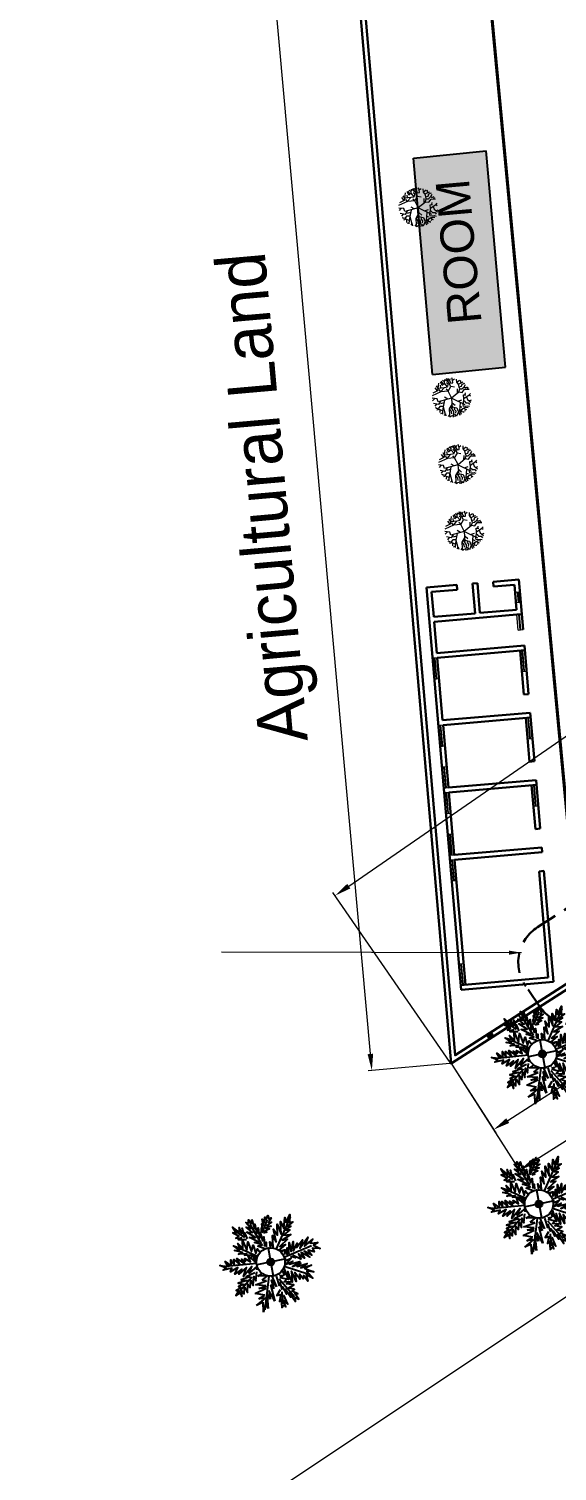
# Model space of a CAD drawing. Header units: millimetres. Extents: x 1898 to 3725, y 783 to 1532.
# Drawn here: x 2012 to 2037.3, y 1233.1 to 1302.1 of the extents above; entities that cross this region are included whole.
import ezdxf
from ezdxf.enums import TextEntityAlignment as Align

# ---------------------------------------------------------------- set-up
doc = ezdxf.new("R2010")
doc.units = ezdxf.units.MM
doc.linetypes.add('DASHED', pattern=[0.75, 0.5, -0.25])
doc.linetypes.add('DASHED2', pattern=[0.375, 0.25, -0.125])
doc.layers.get('0').update_dxf_attribs({"lineweight": 20})
doc.layers.get('Defpoints').update_dxf_attribs({"lineweight": 15})
for name, color, linetype, lineweight in [('COL HATCH', 253, 'Continuous', 13), ('Column', 251, 'Continuous', 30), ('DIM', 6, 'Continuous', 18), ('Hatch', 43, 'Continuous', 13), ('OFFSET', 170, 'Continuous', 20), ('Property Line', 1, 'Continuous', 30), ('RD', 7, 'Continuous', 18), ('TEXT', 7, 'Continuous', 15), ('TR', 92, 'Continuous', 13), ('Wall', 7, 'Continuous', 30), ('Window', 150, 'Continuous', 15)]:
    doc.layers.add(name, color=color, linetype=linetype, lineweight=lineweight)
doc.layers.add('PLANTS', color=82, linetype='Continuous')
doc.layers.add('RM', color=7, linetype='Continuous')
doc.styles.get("Standard").update_dxf_attribs({"font": 'arial.ttf', "height": 0.2})
doc.styles.add('STYLE9', font='GOTHIC.TTF')
doc.styles.add('Tabrej', font='arial.ttf')
doc.dimstyles.new('Current Dim style', dxfattribs={"dimscale": 0.3, "dimtxt": 0.2, "dimasz": 2, "dimexe": 0.18, "dimexo": 1, "dimgap": 0.09, "dimtad": 0, "dimzin": 0, "dimdsep": 46, "dimtxsty": 'Standard', "dimcen": 0.09, "dimclrd": 256, "dimclre": 256, "dimclrt": 7, "dimadec": 0, "dimazin": 0, "dimtfac": 1, "dimtofl": 0, "dimtmove": 2, "dimatfit": 3, "dimfxl": 0, "dimtolj": 1, "dimtzin": 0, "dimlwd": -1, "dimlwe": -1, "dimarcsym": 0})
doc.dimstyles.new('Tabrej', dxfattribs={"dimtxt": 4, "dimasz": 0.45, "dimexe": 0.18, "dimexo": 0.0625, "dimgap": 0.09, "dimtad": 0, "dimdec": 3, "dimzin": 0, "dimdsep": 46, "dimtxsty": 'Tabrej', "dimcen": 0, "dimclrd": 256, "dimclre": 256, "dimclrt": 7, "dimaunit": 1, "dimadec": 3, "dimazin": 0, "dimtfac": 1, "dimtdec": 3, "dimtofl": 0, "dimtmove": 0, "dimatfit": 3, "dimfxl": 0, "dimtolj": 1, "dimtzin": 0, "dimlwd": -1, "dimlwe": -1, "dimarcsym": 0})

# ---------------------------------------------------------------- blocks, each defined once
blk = doc.blocks.new('TREE')
at = {"linetype": 'Continuous'}
h = blk.add_hatch(color=256, dxfattribs=at)
h.paths.add_polyline_path([(0.58, -1.88), (0, 0), (-1.9, -0.52, 0.424022)])
h.paths.add_polyline_path([(-0.58, 1.88, 0.328498), (-1.97, 0, 0.067064), (-1.9, -0.52), (0, 0)])
h.paths.add_polyline_path([(-0.58, 1.88), (0, 0), (1.9, 0.52, 0.424022)])
blk.add_hatch(color=256).paths.add_polyline_path([(1.97, 0, 0.067064), (1.9, 0.52), (0, 0), (0.58, -1.88, 0.328498)])
blk.add_line((-2.35, 7.57), (2.35, -7.57), dxfattribs=at)
blk.add_lwpolyline([(-7.65, -2.1), (7.65, 2.1)], dxfattribs=at)
blk.add_circle((0, 0), 1.97, dxfattribs=at)
at = {"layer": 'PLANTS', "linetype": 'ByBlock'}
for p, q in [((-3.6, 7.63), (-11.22, 21.86)), ((1.69, 7.75), (4.63, 21.16)), ((-7.52, 2.5), (-25.98, 8.63)), ((8.86, 5.52), (17.87, 15.03)), ((15.96, 7.75), (22.66, 8.84)), ((5.99, 5.2), (6.39, 5.6)), ((6.39, 5.6), (6.11, 5.06)), ((7.49, 2.61), (7.91, 2.84)), ((7.83, 1.27), (13.45, 4.41)), ((13.45, 4.41), (9.83, 1.06)), ((9.83, 1.06), (14.73, 3.11)), ((12.63, 1.05), (21.55, 4.25)), ((14.73, 3.11), (12.63, 1.05)), ((21.55, 4.25), (15.88, 0.34)), ((15.88, 0.34), (20.6, 1.57)), ((20.6, 1.57), (17.46, -0.62)), ((17.46, -0.62), (25.93, 0.99)), ((25.93, 0.99), (22.47, -0.6)), ((-15.78, -6.29), (-23.18, -3.92)), ((-9.72, -5.98), (-19.78, -13.33)), ((-2.45, -7.54), (-5.7, -17.57)), ((1.51, -7.78), (5.13, -26.4)), ((8.58, -6.38), (6.77, -4.13)), ((10.56, -3.87), (7.85, -1.09)), ((7.85, -1.09), (8.58, -6.38)), ((7.92, -0.24), (26.9, -0.82)), ((10.64, -1.4), (10.56, -3.87)), ((13.49, -7.36), (10.64, -1.4)), ((15.23, -5.17), (13.44, -1.41)), ((13.44, -1.41), (13.49, -7.36)), ((18.24, -7.08), (14.7, -1.26)), ((14.7, -1.26), (15.23, -5.17)), ((18.76, -1.63), (18.24, -7.08)), ((21.05, -4.8), (18.76, -1.63)), ((24.8, -5.67), (20.26, -1.15)), ((20.26, -1.15), (21.05, -4.8)), ((22.47, -0.6), (28.26, -1.43)), ((28.26, -1.43), (22.75, -2.18)), ((22.75, -2.18), (24.8, -5.67)), ((-12.25, -15.65), (-15.06, -20.59)), ((9.36, -9.67), (18.72, -16.39))]:
    blk.add_line(p, q, dxfattribs=at)
for points in [[(-4.86, 7.48), (-7.46, 7.35), (-5.02, 8.74), (-8.79, 8.42), (-5.6, 9.6), (-11.78, 9.24), (-6.95, 10.73), (-12.46, 11.39), (-7.35, 12.04), (-11.81, 13.72), (-9.34, 13.64), (-13.85, 16.49), (-9.13, 15.43), (-15.78, 19.37), (-10.52, 17.87), (-14.89, 22.17), (-12.53, 20.94), (-13.19, 25.16), (-11.48, 22.85), (-10.06, 26.69), (-9.77, 22.46), (-7.83, 23.64), (-8.46, 20.2), (-5.84, 22.4), (-7.79, 18.05), (-4.69, 21.41), (-6.87, 16.37), (-3.88, 18.57), (-5.95, 15.06), (-3.02, 16.5), (-4.75, 12.17), (-3.59, 13.46), (-4.09, 10.6)], [(-1.29, 7.82), (-3.23, 11.18), (0.57, 8.41), (-1.6, 12.22), (0.2, 10.54), (-1.73, 16.08), (1.39, 12.29), (-0.81, 16.68), (1.2, 14.87), (-1.05, 20.27), (1.68, 16.91), (-0.41, 22.82), (1.81, 19.25), (3.24, 24.49), (3.18, 20.56), (6.91, 24.17), (5.33, 20.35), (8.74, 21.55), (5.75, 18.82), (7.77, 18.93), (5.35, 16.6), (8.06, 16.99), (4.59, 13.99), (9.55, 15.18), (4.11, 11.95), (10.1, 12.97), (4.41, 10.01), (8.76, 10.72), (3.17, 8.02), (6.34, 8.38), (3.99, 6.85)], [(7.52, 3.79), (12.67, 5.93), (10.93, 6.02), (14.58, 7.54), (13.13, 7.82), (17.13, 10.44), (14.35, 9.51), (18.54, 12.88), (16.08, 12.07), (20.7, 15.84), (18.5, 15.29), (19.26, 17.53), (16.22, 14.93), (16.24, 16.64), (15.16, 13.39), (14.06, 14.62), (13.37, 11.31), (11.54, 13.94), (11.38, 9.89), (10.21, 11.84), (10.25, 8.54), (8.78, 9.77), (8.23, 6.15), (6.92, 7.52), (7.46, 5.68)], [(-7.89, -0.83), (-11.19, -1.57), (-8.32, 0.58), (-14.89, -0.46), (-11.4, 1.95), (-18.37, -0.07), (-15.28, 2.4), (-21.34, 1.57), (-16.06, 4.28), (-22.96, 3.33), (-19.26, 5.6), (-25.4, 5.48), (-22.7, 6.6), (-27.41, 8.18), (-22.85, 8.38), (-23.4, 10.22), (-20.76, 7.41), (-20.99, 9.38), (-18.71, 6.57), (-18.82, 8.96), (-15.59, 5.81), (-16.24, 9.67), (-12.79, 5.28), (-13.54, 8.14), (-9.11, 4.23), (-10.42, 7.37), (-6.93, 3.85)], [(-2.35, 7.57), (-2.53, 8.08), (-2, 7.67)], [(14.92, 6.72), (18.25, 5.09), (17.51, 7.21), (21.45, 6.79), (20.08, 7.77), (24.65, 8.49), (23.34, 9.5), (24.21, 10.6), (20.7, 9.13), (22.61, 11.62), (17.73, 9)], [(-6.54, 4.48), (-7.38, 6.8), (-5.97, 5.22)], [(-16.04, -6.55), (-18.57, -6.86), (-17.88, -6.21), (-20.79, -6.83), (-19.91, -5.94), (-23.37, -7.02), (-21.39, -5.38), (-24.6, -5.47), (-23.24, -4.68), (-25.6, -3.96), (-23.52, -3.1), (-24.49, -2.03), (-21.74, -3.32), (-22.08, -1.61), (-20.09, -4.1), (-20.01, -1.64), (-18.54, -4.64), (-18.41, -2.3), (-16.57, -4.92), (-16.34, -3.72), (-15.63, -5.42)], [(-7.05, -3.9), (-8.15, -7.98), (-9.09, -5.71), (-10.09, -10.04), (-10.38, -7.58), (-12.49, -12.95), (-12.88, -9.72), (-15.45, -14.7), (-15.51, -11.56), (-18.03, -15.41), (-17.63, -12.66), (-20.68, -15.77), (-20.7, -14.31), (-22.35, -14.41), (-19.96, -12.9), (-22.5, -12.63), (-17.73, -10.64), (-20.14, -10.69), (-15.16, -9.2), (-18.42, -8.64), (-12.72, -7.45), (-15.89, -7.44), (-11.38, -5.71), (-13.72, -5.06), (-8.62, -4.19), (-10.72, -3.59), (-8.07, -3.22)], [(-2.17, -7.63), (-1.89, -10.97), (-2.72, -10.21), (-2.44, -14.96), (-3.36, -13.64), (-2.76, -18.26), (-3.89, -16.08), (-4.55, -20.7), (-4.99, -17.86), (-7.01, -21.51), (-6.19, -17.63), (-8.56, -19.2), (-6.09, -16.11), (-10.53, -16.78), (-5.32, -13.87), (-10.13, -13.67), (-4.93, -11.28), (-8.42, -10.52), (-3.96, -8.66), (-6.63, -8.08), (-4.65, -6.42)], [(-7.65, -2.1), (-7.78, -2.14), (-7.66, -2.05)], [(3.03, -7.32), (7.29, -11.42), (3.47, -10.21), (9.44, -14.28), (4.36, -13.23), (8.37, -17.02), (5.35, -15.62), (8.54, -19.38), (4.77, -17.93), (7.52, -21.87), (5.4, -21.2), (7.02, -25.98), (5.78, -24.43), (4.52, -28.13), (4.63, -23.44), (2, -25.27), (4.14, -21.73), (0.75, -22.26), (3.53, -19.92), (0.52, -20.65), (3.22, -16.87), (-0.21, -18.89), (2.65, -14.09), (-0.01, -16.38), (0.89, -13.94), (-0.55, -14.54), (0.89, -11.28), (-2.36, -12.86), (0.79, -8.38), (-2.05, -9.71), (-0.94, -7.87)], [(-1.25, -7.83), (-1.25, -7.9), (-1.35, -7.81)], [(4.17, -6.74), (4.76, -7.46), (3.68, -7.02)], [(6.74, -8.33), (9.47, -12.94), (9.32, -10.8), (11.43, -15.52), (11.55, -12.08), (13.37, -17), (13.85, -13.55), (15.31, -16.7), (15.79, -15.18), (17.63, -17.66), (17.6, -16.34), (20.41, -17.6), (18.64, -15.32), (20.66, -14.33), (17.42, -14.5), (19.04, -13.09), (15.37, -13.29), (18.13, -11.25), (13.44, -11.66), (15.19, -10.04), (11.2, -10.01), (13.96, -8.49), (8.82, -8.72), (11.26, -7.33), (6.14, -7.25)], [(-11.65, -14.08), (-14.85, -15.78), (-12.96, -15.73), (-17.29, -17.53), (-14.17, -17.41), (-17.51, -19.32), (-14.98, -19), (-17.48, -22.92), (-14.18, -20.59), (-14.28, -22.47), (-12.94, -18.96), (-11.4, -20.53), (-11.91, -17.36), (-10.78, -19.17), (-11.2, -14.63)]]:
    blk.add_lwpolyline(points, dxfattribs=at)
blk.add_circle((0, 0), 7.93, dxfattribs=at)
blk = doc.blocks.new('*D86')
at = {"layer": 'Defpoints', "color": 0, "lineweight": 15, "ltscale": 0.05, "transparency": 16777216}
for p in [(2018.622, 1403.715), (2032.207, 1252.637), (2028.426, 1252.297)]:
    blk.add_point(p, dxfattribs=at)
at = {"layer": 'DIM', "ltscale": 0.05, "transparency": 16777216}
for p, q in [((2018.559, 1403.71), (2014.661, 1403.359)), ((2014.912, 1402.578), (2021.404, 1330.379)), ((2028.354, 1253.094), (2021.861, 1325.293)), ((2032.145, 1252.632), (2028.246, 1252.281))]:
    blk.add_line(p, q, dxfattribs=at)
at = {"layer": 'DIM', "lineweight": 15, "ltscale": 0.05, "transparency": 16777216}
for points in [[(2015.044, 1402.59), (2014.779, 1402.567), (2014.84, 1403.375)], [(2028.487, 1253.106), (2028.221, 1253.082), (2028.426, 1252.297)]]:
    blk.add_solid(points, dxfattribs=at)
at = {"layer": 'DIM', "color": 7, "ltscale": 0.05, "transparency": 16777216, "char_height": 1, "attachment_point": 5, "rotation": 275.13847, "style": 'Tabrej'}
for s, insert in [('\\A1;[497\'-8"]', (2020.905, 1327.771)), ('\\A1;151.688', (2022.231, 1327.89))]:
    blk.add_mtext(s, dxfattribs=dict(at, insert=insert))
blk = doc.blocks.new('*D92')
at = {"layer": 'Defpoints', "color": 0, "lineweight": 15, "ltscale": 0.05, "transparency": 16777216}
for p in [(2137.42, 1320.055), (2032.207, 1252.637), (2035.481, 1247.529)]:
    blk.add_point(p, dxfattribs=at)
at = {"layer": 'DIM', "ltscale": 0.05, "transparency": 16777216}
for p, q in [((2137.454, 1320.003), (2140.791, 1314.795)), ((2140.02, 1314.515), (2090.197, 1282.59)), ((2036.154, 1247.961), (2085.978, 1279.886)), ((2032.241, 1252.585), (2035.578, 1247.377))]:
    blk.add_line(p, q, dxfattribs=at)
at = {"layer": 'DIM', "lineweight": 15, "ltscale": 0.05, "transparency": 16777216}
for points in [[(2139.948, 1314.628), (2140.092, 1314.403), (2140.694, 1314.947)], [(2036.082, 1248.073), (2036.226, 1247.848), (2035.481, 1247.529)]]:
    blk.add_solid(points, dxfattribs=at)
at = {"layer": 'DIM', "color": 7, "ltscale": 0.05, "transparency": 16777216, "char_height": 1, "attachment_point": 5, "rotation": 32.65079, "style": 'Tabrej'}
for s, insert in [('\\A1;124.960', (2087.763, 1281.744)), ("\\A1;[410']", (2088.481, 1280.623))]:
    blk.add_mtext(s, dxfattribs=dict(at, insert=insert))
blk = doc.blocks.new('q')
at = {"layer": 'Wall'}
for p, q in [((-16.91, 4.43), (-19.31, 4.43)), ((-19.31, 3.205), (-19.31, 4.43)), ((-17.88, 4.2), (-19.08, 4.2)), ((-19.08, 3.205), (-19.08, 4.2)), ((-17.88, 2.445), (-17.88, 4.2)), ((-17.65, 4.2), (-17.65, 4.43)), ((-17.65, 0.23), (-17.65, 4.2)), ((-13.82, 4.43), (-16.15, 4.43)), ((-16.15, 0.23), (-16.15, 4.43)), ((-15.92, 0.23), (-15.92, 4.43)), ((-13.82, 4.2), (-15.92, 4.2)), ((-13.82, 4.2), (-13.82, 4.43)), ((-10.59, 4.43), (-12.92, 4.43)), ((-12.92, 0.23), (-12.92, 4.43)), ((-12.69, 0.23), (-12.69, 4.43)), ((-10.59, 4.2), (-12.69, 4.2)), ((-10.59, 4.2), (-10.59, 4.43)), ((-7.36, 4.43), (-9.69, 4.43)), ((-9.69, 0.23), (-9.69, 4.43)), ((-9.46, 0.23), (-9.46, 4.43)), ((-7.36, 4.2), (-9.46, 4.2)), ((-7.36, 4.2), (-7.36, 4.43)), ((-6.46, 0.23), (-6.46, 4.43)), ((-6.46, 4.43), (-6.23, 4.43)), ((-6.23, 0.23), (-6.23, 4.43)), ((0, 4.43), (-5.33, 4.43)), ((-5.33, 4.2), (-5.33, 4.43)), ((-0.23, 4.2), (-5.33, 4.2)), ((-0.23, 0), (-0.23, 4.2)), ((0, 0), (0, 4.43)), ((-19.31, 3.205), (-19.08, 3.205)), ((-17.88, 2.445), (-19.31, 2.445)), ((-19.31, 2.215), (-19.31, 2.445)), ((-17.88, 2.215), (-19.31, 2.215)), ((-17.88, 0.23), (-17.88, 2.215)), ((-19.31, 0), (-19.31, 1.455)), ((-19.08, 1.455), (-19.31, 1.455)), ((-19.08, 0.23), (-19.08, 1.455)), ((-19.31, 0), (0, 0)), ((-19.08, 0.23), (-17.88, 0.23)), ((-17.65, 0.23), (-16.15, 0.23)), ((-15.92, 0.23), (-12.92, 0.23)), ((-12.69, 0.23), (-9.69, 0.23)), ((-9.46, 0.23), (-6.46, 0.23)), ((-6.23, 0.23), (-0.23, 0.23))]:
    blk.add_line(p, q, dxfattribs=at)
at = {"layer": 'Window', "lineweight": 5}
for p, q in [((-18.73, 4.2), (-18.73, 4.43)), ((-18.73, 4.347), (-18.23, 4.347)), ((-18.73, 4.307), (-18.23, 4.307)), ((-18.23, 4.2), (-18.23, 4.43)), ((-17.65, 4.315), (-16.91, 4.315)), ((-17.65, 4.283), (-16.91, 4.283)), ((-16.91, 4.2), (-17.65, 4.2)), ((-16.91, 4.2), (-16.91, 4.43)), ((-15.92, 4.43), (-15.92, 4.2)), ((-15.92, 4.315), (-14.92, 4.315)), ((-15.92, 4.291), (-14.92, 4.291)), ((-14.92, 4.2), (-14.92, 4.43)), ((-12.69, 4.43), (-12.69, 4.2)), ((-12.69, 4.315), (-11.69, 4.315)), ((-12.69, 4.291), (-11.69, 4.291)), ((-11.69, 4.2), (-11.69, 4.43)), ((-9.46, 4.43), (-9.46, 4.2)), ((-9.46, 4.315), (-8.46, 4.315)), ((-9.46, 4.291), (-8.46, 4.291)), ((-8.46, 4.2), (-8.46, 4.43)), ((-15.92, 0.23), (-15.92, 0)), ((-15.92, 0.115), (-14.92, 0.115)), ((-15.92, 0.091), (-14.92, 0.091)), ((-14.92, 0), (-14.92, 0.23)), ((-12.69, 0.23), (-12.69, 0)), ((-12.69, 0.115), (-11.69, 0.115)), ((-12.69, 0.091), (-11.69, 0.091)), ((-11.69, 0), (-11.69, 0.23)), ((-10.69, 0.23), (-10.69, 0)), ((-10.69, 0.115), (-9.69, 0.115)), ((-10.69, 0.091), (-9.69, 0.091)), ((-9.69, 0), (-9.69, 0.23)), ((-9.46, 0.23), (-9.46, 0)), ((-9.46, 0.115), (-8.46, 0.115)), ((-9.46, 0.091), (-8.46, 0.091)), ((-8.46, 0), (-8.46, 0.23)), ((-7.46, 0.23), (-7.46, 0)), ((-7.46, 0.115), (-6.46, 0.115)), ((-7.46, 0.091), (-6.46, 0.091)), ((-6.46, 0), (-6.46, 0.23)), ((-6.23, 0.23), (-6.23, 0)), ((-6.23, 0.115), (-5.23, 0.115)), ((-6.23, 0.091), (-5.23, 0.091)), ((-5.23, 0), (-5.23, 0.23)), ((-1.23, 0.23), (-1.23, 0)), ((-1.23, 0.115), (-0.23, 0.115)), ((-1.23, 0.091), (-0.23, 0.091)), ((-0.23, 0), (-0.23, 0.23))]:
    blk.add_line(p, q, dxfattribs=at)
blk = doc.blocks.new('SHRUB4')
for p, q in [((-0.0382, 0.0672), (-0.0631, 0.0702)), ((-0.0382, 0.0672), (-0.0402, 0.0855)), ((-0.03, 0.0748), (-0.0382, 0.0672)), ((-0.03, 0.0748), (-0.0135, 0.0939)), ((-0.03, 0.0748), (-0.0294, 0.0885)), ((-0.0039, 0.0618), (-0.03, 0.0748)), ((-0.0167, 0.0702), (-0.0122, 0.081)), ((-0.0058, 0.0756), (-0.0039, 0.0939)), ((0.0088, 0.0779), (-0.0058, 0.0756)), ((0.003, 0.0779), (0.0018, 0.0947)), ((0.0132, 0.0847), (0.0088, 0.0939)), ((0.0094, 0.0779), (0.0203, 0.0924)), ((0.0119, 0.0557), (0.0094, 0.0779)), ((0.0215, 0.0642), (0.0177, 0.0748)), ((0.0272, 0.071), (0.0221, 0.0909)), ((0.0266, 0.0489), (0.0292, 0.0917)), ((0.0368, 0.0764), (0.0355, 0.0885)), ((0.0361, 0.0756), (0.0457, 0.0817)), ((0.0361, 0.0627), (0.0361, 0.0756)), ((0.0431, 0.058), (0.0501, 0.0695)), ((0.0495, 0.0702), (0.0527, 0.0802)), ((0.0501, 0.0695), (0.0609, 0.0702)), ((-0.0834, -0.0068), (-0.0917, 0.0038)), ((-0.0784, 0.016), (-0.0905, 0.0123)), ((-0.0713, 0.0092), (-0.0879, 0.026)), ((-0.072, 0.0435), (-0.0847, 0.0397)), ((-0.0612, 0.0359), (-0.0796, 0.0512)), ((-0.0275, 0.0542), (-0.0733, 0.0618)), ((-0.0542, 0.0168), (-0.0713, 0.0092)), ((-0.0656, 0.0214), (-0.0612, 0.0359)), ((-0.0021, 0.0008), (-0.0656, 0.0213)), ((-0.0453, 0.0023), (-0.0612, 0.0068)), ((-0.0357, 0.0107), (-0.058, -0.0122)), ((-0.0281, 0.0557), (-0.0288, 0.0672)), ((-0.0281, 0.055), (-0.0039, 0.0618)), ((0.003, 0.0375), (-0.0275, 0.0542)), ((-0.0199, 0.0068), (-0.0275, 0.0222)), ((-0.0021, 0.0008), (-0.0256, -0.0412)), ((-0.0027, 0.0627), (0.0119, 0.0557)), ((-0.0014, 0), (0.0341, -0.06)), ((-0.0008, 0.0021), (0.003, 0.0375)), ((-0.0008, 0.0021), (0.0431, 0.0061)), ((0.003, 0.0382), (0.0005, 0.0497)), ((0.003, 0.0375), (0.0266, 0.0489)), ((0.0132, 0.0565), (0.0215, 0.0642)), ((0.0266, 0.0497), (0.0393, 0.0375)), ((0.0279, 0.0657), (0.0431, 0.058)), ((0.0349, 0.0053), (0.0463, 0.0214)), ((0.0431, 0.0061), (0.0546, 0.0153)), ((0.0431, 0.0061), (0.0552, -0.0045)), ((0.0546, 0.0153), (0.0571, 0.0245)), ((0.0546, 0.0153), (0.0628, 0.01)), ((0.0552, -0.0045), (0.073, 0.0015)), ((0.0571, 0.0245), (0.0622, 0.0382)), ((0.0571, 0.0252), (0.0685, 0.0214)), ((0.0609, 0.0497), (0.0685, 0.0627)), ((0.0622, 0.039), (0.0609, 0.0497)), ((0.0616, 0.0504), (0.0781, 0.0512)), ((0.0622, 0.0382), (0.0768, 0.0367)), ((0.0628, 0.01), (0.0781, 0.013)), ((0.0685, 0.0214), (0.0774, 0.0283)), ((0.073, 0.0015), (0.0914, -0.0099)), ((0.0768, 0.0367), (0.0806, 0.0466)), ((0.0768, 0.0367), (0.0864, 0.0343)), ((0.0774, 0.0283), (0.0902, 0.0252)), ((0.0781, 0.013), (0.0895, 0.0176)), ((0.0781, 0.013), (0.08, 0.0053)), ((0.08, 0.0053), (0.0921, 0.0031)), ((-0.0802, -0.013), (-0.0923, -0.0092)), ((-0.0879, -0.0015), (-0.091, -0.003)), ((-0.0784, -0.0137), (-0.0873, -0.0259)), ((-0.0784, -0.0343), (-0.0873, -0.0328)), ((-0.0701, -0.0022), (-0.0834, -0.0068)), ((-0.0713, -0.0252), (-0.0809, -0.0389)), ((-0.0707, -0.0259), (-0.0802, -0.013)), ((-0.0695, -0.0465), (-0.0777, -0.0489)), ((-0.0681, -0.0465), (-0.0713, -0.0557)), ((-0.0586, -0.0114), (-0.0707, -0.0259)), ((-0.058, -0.0107), (-0.0701, -0.0022)), ((-0.058, -0.0122), (-0.0695, -0.0465)), ((-0.0548, -0.0602), (-0.0644, -0.0634)), ((-0.0555, -0.061), (-0.0586, -0.0709)), ((-0.0396, -0.0351), (-0.0548, -0.0602)), ((-0.03, -0.058), (-0.0459, -0.0801)), ((-0.0389, -0.0519), (-0.0446, -0.0618)), ((-0.0154, -0.0237), (-0.0396, -0.0351)), ((-0.0396, -0.0351), (-0.0389, -0.0519)), ((-0.0357, -0.0664), (-0.03, -0.074)), ((-0.0294, -0.0305), (-0.03, -0.058)), ((-0.0186, -0.0618), (-0.0256, -0.0694)), ((-0.0224, -0.0359), (-0.0071, -0.0519)), ((-0.0135, -0.0465), (-0.0199, -0.0504)), ((-0.0199, -0.0504), (-0.0186, -0.0618)), ((-0.0071, -0.0519), (-0.0147, -0.0892)), ((-0.011, -0.0198), (-0.0071, -0.0374)), ((0.0203, -0.0404), (-0.0033, -0.0702)), ((0.0107, -0.0549), (0.0158, -0.0626)), ((0.0151, -0.0275), (0.0342, -0.0328)), ((0.0272, -0.0496), (0.0228, -0.0618)), ((0.0228, -0.0618), (0.0418, -0.0732)), ((0.031, -0.0534), (0.0463, -0.0335)), ((0.0406, -0.0442), (0.0425, -0.0564)), ((0.0425, -0.0564), (0.0533, -0.0626)), ((0.0457, -0.0335), (0.0539, -0.0183)), ((0.0463, -0.0335), (0.0768, -0.0328)), ((0.0533, -0.0626), (0.0533, -0.0725)), ((0.0539, -0.0183), (0.0641, -0.0244)), ((0.0616, -0.0335), (0.0584, -0.0473)), ((0.0584, -0.0473), (0.0647, -0.0664)), ((0.0603, -0.0572), (0.0724, -0.0595)), ((0.0609, -0.0214), (0.0679, -0.0152)), ((0.0768, -0.0335), (0.0857, -0.0305)), ((0.0768, -0.0328), (0.0788, -0.0404)), ((0.0845, -0.0053), (0.0927, -0.0022)), ((-0.0516, -0.0702), (-0.0555, -0.0717)), ((-0.0402, -0.0732), (-0.0516, -0.0702)), ((-0.0325, -0.0779), (-0.0396, -0.0817)), ((-0.03, -0.074), (-0.0325, -0.0832)), ((-0.011, -0.0725), (-0.03, -0.0854)), ((-0.0033, -0.0702), (-0.0058, -0.0892)), ((-0.0027, -0.0709), (0.0189, -0.0709)), ((0.0082, -0.0725), (0.0005, -0.0801)), ((0.0005, -0.0801), (0.0094, -0.0847)), ((0.0094, -0.0847), (0.0069, -0.0885)), ((0.0228, -0.0801), (0.0158, -0.0862)), ((0.0189, -0.0709), (0.0266, -0.0847)), ((0.0196, -0.0709), (0.0297, -0.0732)), ((0.0297, -0.0732), (0.0393, -0.0801)), ((0.0418, -0.0732), (0.0475, -0.0794))]:
    blk.add_line(p, q)
blk = doc.blocks.new('3445')
at = {"layer": 'COL HATCH'}
h = blk.add_hatch(color=256, dxfattribs=at)
h.dxf.hatch_style = 1
h.paths.add_polyline_path([(1978.654, 1295.006), (1978.884, 1295.006), (1978.884, 1294.776), (1978.654, 1294.776)])
at = {"layer": 'Column'}
for p, q in [((1978.654, 1295.006), (1978.654, 1294.776)), ((1978.884, 1295.006), (1978.654, 1295.006)), ((1978.654, 1294.776), (1978.884, 1294.776)), ((1978.884, 1294.776), (1978.884, 1295.006))]:
    blk.add_line(p, q, dxfattribs=at)
blk = doc.blocks.new('*D629')
at = {"layer": 'Defpoints', "color": 0, "lineweight": 15, "ltscale": 0.05, "transparency": 16777216}
for p in [(2079.317, 1282.97), (2081.353, 1279.808), (2032.207, 1252.637)]:
    blk.add_point(p, dxfattribs=at)
at = {"layer": 'DIM', "ltscale": 0.05, "transparency": 16777216}
for p, q in [((2079.351, 1282.918), (2081.451, 1279.657)), ((2080.68, 1279.375), (2060.271, 1266.234)), ((2034.916, 1249.908), (2055.325, 1263.049)), ((2032.241, 1252.585), (2034.341, 1249.324))]:
    blk.add_line(p, q, dxfattribs=at)
at = {"layer": 'DIM', "lineweight": 15, "ltscale": 0.05, "transparency": 16777216}
for points in [[(2080.608, 1279.487), (2080.753, 1279.263), (2081.353, 1279.808)], [(2034.844, 1250.021), (2034.988, 1249.796), (2034.243, 1249.475)]]:
    blk.add_solid(points, dxfattribs=at)
at = {"layer": 'DIM', "color": 7, "ltscale": 0.05, "transparency": 16777216, "char_height": 1, "attachment_point": 5, "rotation": 32.77645, "style": 'Tabrej'}
for s, insert in [('\\A1;56.031', (2057.473, 1265.147)), ('\\A1;[183\'-10"]', (2058.194, 1264.027))]:
    blk.add_mtext(s, dxfattribs=dict(at, insert=insert))
blk = doc.blocks.new('*D631')
at = {"layer": 'Defpoints', "color": 0, "lineweight": 15, "ltscale": 0.05, "transparency": 16777216}
for p in [(2078.109, 1296.197), (2083.652, 1288.17), (2032.207, 1252.637)]:
    blk.add_point(p, dxfattribs=at)
at = {"layer": 'DIM', "ltscale": 0.05, "transparency": 16777216}
for p, q in [((2083.617, 1288.222), (2078.007, 1296.345)), ((2077.451, 1295.742), (2054.487, 1279.881)), ((2027.322, 1261.118), (2050.285, 1276.979)), ((2032.172, 1252.689), (2026.561, 1260.812))]:
    blk.add_line(p, q, dxfattribs=at)
at = {"layer": 'DIM', "lineweight": 15, "ltscale": 0.05, "transparency": 16777216}
for points in [[(2077.375, 1295.852), (2077.526, 1295.632), (2078.109, 1296.197)], [(2027.246, 1261.228), (2027.398, 1261.009), (2026.664, 1260.664)]]:
    blk.add_solid(points, dxfattribs=at)
at = {"layer": 'DIM', "color": 7, "ltscale": 0.05, "transparency": 16777216, "char_height": 1, "attachment_point": 5, "rotation": 34.63263, "style": 'Tabrej'}
for s, insert in [('\\A1;62.524', (2052.045, 1278.924)), ('\\A1;[205\'-2"]', (2052.802, 1277.829))]:
    blk.add_mtext(s, dxfattribs=dict(at, insert=insert))

msp = doc.modelspace()

# ---------------------------------------------------------------- hatches: boundary and pattern name
at = {"layer": 'TEXT'}
msp.add_hatch(color=253, dxfattribs=at).paths.add_polyline_path([(2030.4152, 1295.9354), (2031.3252, 1285.5824), (2034.8032, 1285.9334), (2033.8932, 1296.2864)])

# ---------------------------------------------------------------- linework, layer by layer
at = {"layer": 'Hatch', "color": 5, "linetype": 'DASHED', "lineweight": 30, "ltscale": 2}
msp.add_lwpolyline([(2036.3417, 1259.1567), (2045.7967, 1265.2153, -0.4037642), (2048.52, 1264.67), (2049.2002, 1263.6877, -0.4247407), (2048.635, 1260.8651), (2039.18, 1254.8066, -0.4037642), (2036.4567, 1255.3519), (2035.7765, 1256.3342, -0.4247407)], format="xyb", close=True, dxfattribs=at)
at = {"layer": 'OFFSET', "color": 2, "linetype": 'DASHED2', "lineweight": 20, "ltscale": 20, "const_width": 0.15}
msp.add_lwpolyline([(2038.1449, 1260.3122), (2025.0129, 1399.8395), (2048.7889, 1409.5214), (2046.5866, 1419.4396), (2083.205, 1428.7118), (2124.1119, 1439.7158), (2126.6525, 1397.7573), (2129.5783, 1350.8465), (2130.1296, 1341.5775)], dxfattribs=at)
at = {"layer": 'Property Line'}
for points in [[(2076.5961, 1281.0807), (2032.2072, 1252.6374), (2025.3242, 1332.5004), (2018.6216, 1403.7153), (2041.8332, 1413.1674), (2039.4665, 1423.8261), (2081.6892, 1434.5174), (2129.6563, 1447.4206), (2132.6412, 1398.1254), (2135.5672, 1351.2114), (2137.4202, 1320.0554), (2094.2316, 1292.3811)], [(2076.472, 1281.2744), (2032.4037, 1253.0364), (2025.5533, 1332.521), (2018.8666, 1403.5667), (2042.0998, 1413.0276), (2039.7394, 1423.6579), (2081.7473, 1434.2948), (2129.4438, 1447.1252), (2132.4116, 1398.1113), (2135.3376, 1351.1974), (2137.1826, 1320.1763), (2094.1079, 1292.575)]]:
    msp.add_lwpolyline(points, dxfattribs=at)
at = {"layer": 'RD'}
msp.add_line((2055.4432, 1253.3264), (1942.1709, 1177.6824), dxfattribs=at)
at = {"layer": 'RM'}
for p, q in [((2030.4152, 1295.9354), (2033.8932, 1296.2864)), ((2031.3252, 1285.5824), (2030.4152, 1295.9354)), ((2034.8032, 1285.9334), (2033.8932, 1296.2864)), ((2031.3252, 1285.5824), (2034.8032, 1285.9334))]:
    msp.add_line(p, q, dxfattribs=at)
at = {"layer": 'TEXT'}
msp.add_lwpolyline([(2030.4152, 1295.9354), (2031.3252, 1285.5824), (2034.8032, 1285.9334), (2033.8932, 1296.2864)], close=True, dxfattribs=at)

# ---------------------------------------------------------------- block references
at = {"layer": 'COL HATCH', "rotation": 32.65078730411573}
msp.add_blockref('3445', (1066.6254, -903.8701), dxfattribs=at)
at = {"layer": 'PLANTS', "linetype": 'Continuous', "xscale": 0.0857500000023169, "yscale": 0.0857500000023169, "zscale": 0.0857500000023169, "rotation": 264.7590884323987}
for p in [(2036.5742, 1253.0984, 100.794), (2036.4072, 1245.9224, 99.589), (2023.5942, 1243.1464, 101.197)]:
    msp.add_blockref('TREE', p, dxfattribs=at)
at = {"layer": 'TR', "xscale": 10, "yscale": 10, "zscale": 10, "rotation": 33.62436909168295}
for p in [(2030.6579, 1293.558), (2032.2519, 1284.4619), (2032.5606, 1281.2722), (2032.8594, 1278.0855)]:
    msp.add_blockref('SHRUB4', p, dxfattribs=at)
at = {"layer": 'Wall', "rotation": 274.9228585213042}
msp.add_blockref('q', (2032.6856, 1256.1566), dxfattribs=at)

# ---------------------------------------------------------------- texts
at = {"layer": 'TEXT', "linetype": 'Continuous'}
msp.add_text('ROOM', height=1.6, rotation=95.082673, dxfattribs=at).set_placement((2032.5667, 1291.4525), align=Align.MIDDLE)
at = {"layer": 'TEXT', "style": 'STYLE9'}
msp.add_text('Agricultural Land', height=2.34375, rotation=95.03907, dxfattribs=at).set_placement((2025.366, 1268.0839))

# ---------------------------------------------------------------- dimensions: what is measured, and where the dimension line sits
at = {"layer": 'DIM', "ltscale": 0.05}
for p1, p2, distance, picture, middle in [((2018.6216, 1403.7153), (2032.2072, 1252.6374), -3.7969, '*D86', (2021.6328, 1327.8363)), ((2137.4202, 1320.0554), (2032.2072, 1252.6374), 6.0672, '*D92', (2088.0871, 1281.2379)), ((2032.2072, 1252.6374), (2083.6525, 1288.1703), 9.7546, '*D631', (2052.3862, 1278.4301)), ((2032.2072, 1252.6374), (2079.3171, 1282.9702), -3.7608, '*D629', (2057.7981, 1264.6417))]:
    dim = msp.add_aligned_dim(p1=p1, p2=p2, distance=distance, dimstyle='Tabrej', override={"dimtxt": 1, "dimasz": 0.8, "dimpost": '\\X', "dimarcsym": 1}, dxfattribs=at)
    dim.commit()
    dim.dimension.update_dxf_attribs({"geometry": picture, "text_midpoint": middle})

# ---------------------------------------------------------------- leaders
at = {"layer": 'DIM'}
msp.add_leader([(2035.5727, 1257.9379), (2021.2374, 1257.9583)], dimstyle='Current Dim style', dxfattribs=at)

doc.saveas('drawing.dxf')
